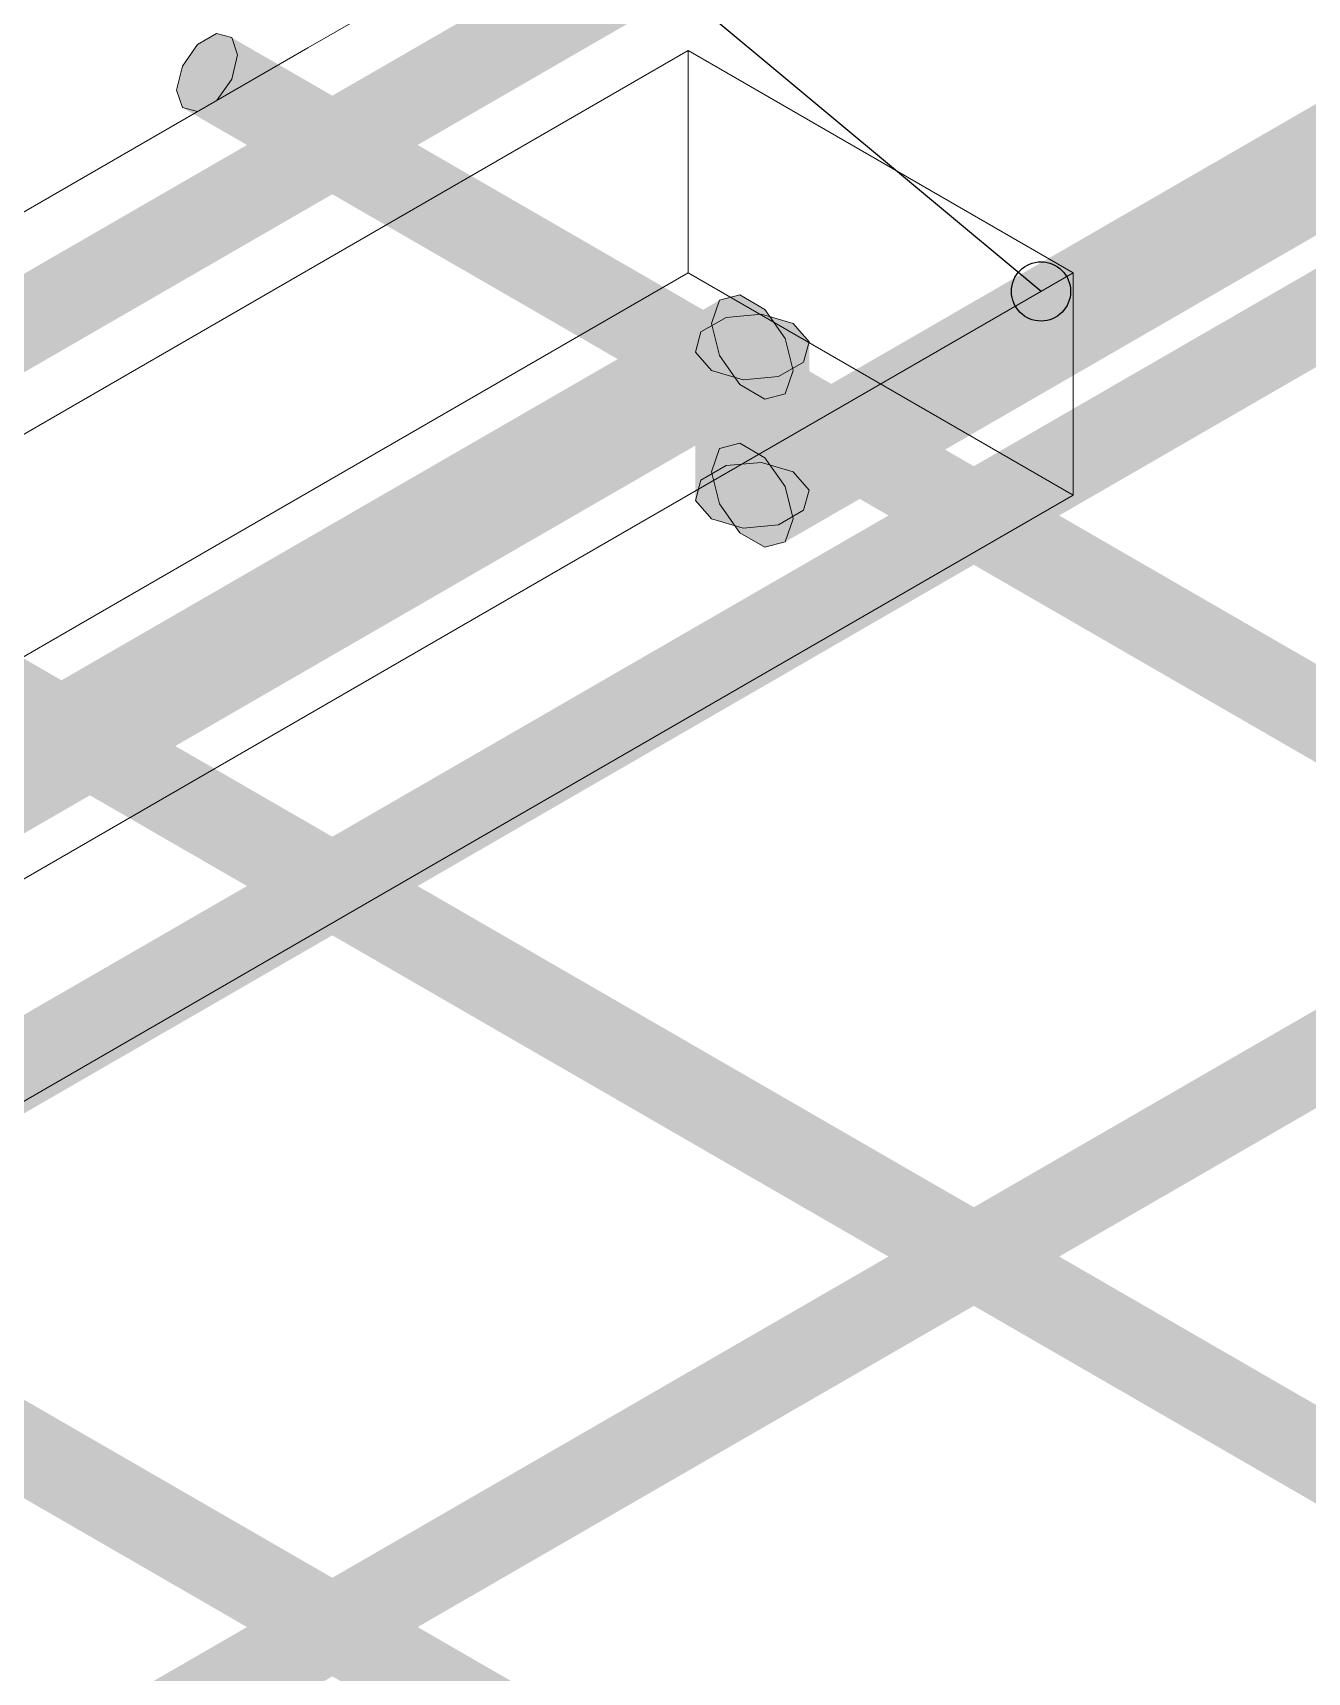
# Model space of a CAD drawing. Header units: metres. Extents: x 349122 to 349453, y 9281252 to 9281971.
# Drawn here: x 349267.8842 to 349268.2283, y 9281653.9773 to 9281654.4198 of the extents above; entities that cross this region are included whole.
import ezdxf

# ---------------------------------------------------------------- set-up
doc = ezdxf.new("R2010")
doc.units = ezdxf.units.M
doc.header["$LTSCALE"] = 0.25
doc.layers.add('ISO-3D', color=7, linetype='CONTINUOUS', lineweight=13)
doc.layers.add('ISO-3D-ARISTAS', color=250, linetype='CONTINUOUS', lineweight=13)
doc.layers.add('LLAMADAS-NUM', color=30, linetype='CONTINUOUS', lineweight=25, true_color=0xc05014)

msp = doc.modelspace()

# ---------------------------------------------------------------- linework, layer by layer
at = {"layer": 'ISO-3D', "true_color": 0x865538}
for points in [[(349268.26714, 9281654.42125), (349268.26301, 9281654.41541), (349268.18453, 9281654.46894), (349268.18041, 9281654.4631)], [(349268.27223, 9281654.40608), (349268.27636, 9281654.41192), (349268.18963, 9281654.45377), (349268.19375, 9281654.45961)], [(349268.01133, 9281654.36894), (349268.0072, 9281654.3631), (349267.92872, 9281654.41664), (349267.9246, 9281654.4108)], [(349268.01642, 9281654.35377), (349268.02055, 9281654.35961), (349267.93382, 9281654.40146), (349267.93794, 9281654.4073)], [(349268.09393, 9281654.32125), (349268.08981, 9281654.31541), (349268.01133, 9281654.36894), (349268.0072, 9281654.3631)], [(349268.09903, 9281654.30608), (349268.10315, 9281654.31192), (349268.01642, 9281654.35377), (349268.02055, 9281654.35961)], [(349268.17654, 9281654.27356), (349268.17241, 9281654.26772), (349268.09393, 9281654.32125), (349268.08981, 9281654.31541)], [(349268.18163, 9281654.25839), (349268.18576, 9281654.26423), (349268.09903, 9281654.30608), (349268.10315, 9281654.31192)], [(349268.25914, 9281654.22587), (349268.25502, 9281654.22003), (349268.17654, 9281654.27356), (349268.17241, 9281654.26772)], [(349267.92073, 9281654.22125), (349267.9166, 9281654.21541), (349267.83812, 9281654.26894), (349267.834, 9281654.2631)], [(349268.26424, 9281654.21069), (349268.26836, 9281654.21654), (349268.18163, 9281654.25839), (349268.18576, 9281654.26423)], [(349267.92582, 9281654.20608), (349267.92995, 9281654.21192), (349267.84322, 9281654.25377), (349267.84734, 9281654.25961)], [(349268.00333, 9281654.17356), (349267.99921, 9281654.16772), (349267.92073, 9281654.22125), (349267.9166, 9281654.21541)], [(349268.00843, 9281654.15839), (349268.01255, 9281654.16423), (349267.92582, 9281654.20608), (349267.92995, 9281654.21192)], [(349268.08594, 9281654.12587), (349268.08181, 9281654.12003), (349268.00333, 9281654.17356), (349267.99921, 9281654.16772)], [(349268.09104, 9281654.11069), (349268.09516, 9281654.11654), (349268.00843, 9281654.15839), (349268.01255, 9281654.16423)], [(349268.16854, 9281654.07818), (349268.16442, 9281654.07233), (349268.08594, 9281654.12587), (349268.08181, 9281654.12003)], [(349268.17364, 9281654.063), (349268.17777, 9281654.06884), (349268.09104, 9281654.11069), (349268.09516, 9281654.11654)], [(349268.25115, 9281654.03048), (349268.24702, 9281654.02464), (349268.16854, 9281654.07818), (349268.16442, 9281654.07233)], [(349267.91273, 9281654.02587), (349267.90861, 9281654.02003), (349267.83013, 9281654.07356), (349267.826, 9281654.06772)], [(349268.25625, 9281654.01531), (349268.26037, 9281654.02115), (349268.17364, 9281654.063), (349268.17777, 9281654.06884)], [(349267.91783, 9281654.01069), (349267.92195, 9281654.01654), (349267.83522, 9281654.05839), (349267.83935, 9281654.06423)], [(349267.99534, 9281653.97818), (349267.99121, 9281653.97233), (349267.91273, 9281654.02587), (349267.90861, 9281654.02003)], [(349268.00044, 9281653.963), (349268.00456, 9281653.96884), (349267.91783, 9281654.01069), (349267.92195, 9281654.01654)], [(349268.07794, 9281653.93048), (349268.07382, 9281653.92464), (349267.99534, 9281653.97818), (349267.99121, 9281653.97233)]]:
    msp.add_solid(points, dxfattribs=at)
at = {"layer": 'ISO-3D', "true_color": 0x603d28}
for points in [[(349268.27793, 9281654.41843), (349268.27636, 9281654.42312), (349268.19533, 9281654.46612), (349268.19375, 9281654.47081)], [(349268.26144, 9281654.4089), (349268.26301, 9281654.40421), (349268.17883, 9281654.4566), (349268.18041, 9281654.45191)], [(349268.26301, 9281654.40421), (349268.26714, 9281654.40313), (349268.18041, 9281654.45191), (349268.18453, 9281654.45083)], [(349268.02055, 9281654.37081), (349268.01642, 9281654.37189), (349267.93794, 9281654.4185), (349267.93382, 9281654.41958)], [(349268.02212, 9281654.36612), (349268.02055, 9281654.37081), (349267.93952, 9281654.41381), (349267.93794, 9281654.4185)], [(349268.00563, 9281654.3566), (349268.0072, 9281654.35191), (349267.92302, 9281654.40429), (349267.9246, 9281654.3996)], [(349268.0072, 9281654.35191), (349268.01133, 9281654.35083), (349267.9246, 9281654.3996), (349267.92872, 9281654.39852)], [(349268.10315, 9281654.32312), (349268.09903, 9281654.3242), (349268.02055, 9281654.37081), (349268.01642, 9281654.37189)], [(349268.10473, 9281654.31843), (349268.10315, 9281654.32312), (349268.02212, 9281654.36612), (349268.02055, 9281654.37081)], [(349268.08823, 9281654.3089), (349268.08981, 9281654.30421), (349268.00563, 9281654.3566), (349268.0072, 9281654.35191)], [(349268.08981, 9281654.30421), (349268.09393, 9281654.30313), (349268.0072, 9281654.35191), (349268.01133, 9281654.35083)], [(349268.18576, 9281654.27542), (349268.18163, 9281654.2765), (349268.10315, 9281654.32312), (349268.09903, 9281654.3242)], [(349268.18733, 9281654.27074), (349268.18576, 9281654.27542), (349268.10473, 9281654.31843), (349268.10315, 9281654.32312)], [(349268.17084, 9281654.26121), (349268.17241, 9281654.25652), (349268.08823, 9281654.3089), (349268.08981, 9281654.30421)], [(349268.17241, 9281654.25652), (349268.17654, 9281654.25544), (349268.08981, 9281654.30421), (349268.09393, 9281654.30313)], [(349268.26836, 9281654.22773), (349268.26424, 9281654.22881), (349268.18576, 9281654.27542), (349268.18163, 9281654.2765)], [(349268.26994, 9281654.22304), (349268.26836, 9281654.22773), (349268.18733, 9281654.27074), (349268.18576, 9281654.27542)], [(349267.92995, 9281654.22312), (349267.92582, 9281654.2242), (349267.84734, 9281654.27081), (349267.84322, 9281654.27189)], [(349267.93152, 9281654.21843), (349267.92995, 9281654.22312), (349267.84892, 9281654.26612), (349267.84734, 9281654.27081)], [(349268.25344, 9281654.21352), (349268.25502, 9281654.20883), (349268.17084, 9281654.26121), (349268.17241, 9281654.25652)], [(349267.91503, 9281654.2089), (349267.9166, 9281654.20421), (349267.83242, 9281654.2566), (349267.834, 9281654.25191)], [(349268.25502, 9281654.20883), (349268.25914, 9281654.20775), (349268.17241, 9281654.25652), (349268.17654, 9281654.25544)], [(349267.9166, 9281654.20421), (349267.92073, 9281654.20313), (349267.834, 9281654.25191), (349267.83812, 9281654.25083)], [(349268.01255, 9281654.17542), (349268.00843, 9281654.1765), (349267.92995, 9281654.22312), (349267.92582, 9281654.2242)], [(349268.01413, 9281654.17074), (349268.01255, 9281654.17542), (349267.93152, 9281654.21843), (349267.92995, 9281654.22312)], [(349267.99763, 9281654.16121), (349267.99921, 9281654.15652), (349267.91503, 9281654.2089), (349267.9166, 9281654.20421)], [(349267.99921, 9281654.15652), (349268.00333, 9281654.15544), (349267.9166, 9281654.20421), (349267.92073, 9281654.20313)], [(349268.09516, 9281654.12773), (349268.09104, 9281654.12881), (349268.01255, 9281654.17542), (349268.00843, 9281654.1765)], [(349268.09674, 9281654.12304), (349268.09516, 9281654.12773), (349268.01413, 9281654.17074), (349268.01255, 9281654.17542)], [(349268.08024, 9281654.11352), (349268.08181, 9281654.10883), (349267.99763, 9281654.16121), (349267.99921, 9281654.15652)], [(349268.08181, 9281654.10883), (349268.08594, 9281654.10775), (349267.99921, 9281654.15652), (349268.00333, 9281654.15544)], [(349268.17777, 9281654.08004), (349268.17364, 9281654.08112), (349268.09516, 9281654.12773), (349268.09104, 9281654.12881)], [(349268.17934, 9281654.07535), (349268.17777, 9281654.08004), (349268.09674, 9281654.12304), (349268.09516, 9281654.12773)], [(349268.16284, 9281654.06583), (349268.16442, 9281654.06114), (349268.08024, 9281654.11352), (349268.08181, 9281654.10883)], [(349268.16442, 9281654.06114), (349268.16854, 9281654.06006), (349268.08181, 9281654.10883), (349268.08594, 9281654.10775)], [(349268.26037, 9281654.03235), (349268.25625, 9281654.03343), (349268.17777, 9281654.08004), (349268.17364, 9281654.08112)], [(349268.26195, 9281654.02766), (349268.26037, 9281654.03235), (349268.17934, 9281654.07535), (349268.17777, 9281654.08004)], [(349267.92195, 9281654.02773), (349267.91783, 9281654.02881), (349267.83935, 9281654.07542), (349267.83522, 9281654.0765)], [(349267.92353, 9281654.02304), (349267.92195, 9281654.02773), (349267.84092, 9281654.07074), (349267.83935, 9281654.07542)], [(349268.24545, 9281654.01813), (349268.24702, 9281654.01344), (349268.16284, 9281654.06583), (349268.16442, 9281654.06114)], [(349267.90703, 9281654.01352), (349267.90861, 9281654.00883), (349267.82443, 9281654.06121), (349267.826, 9281654.05652)], [(349268.24702, 9281654.01344), (349268.25115, 9281654.01237), (349268.16442, 9281654.06114), (349268.16854, 9281654.06006)], [(349267.90861, 9281654.00883), (349267.91273, 9281654.00775), (349267.826, 9281654.05652), (349267.83013, 9281654.05544)], [(349268.00456, 9281653.98004), (349268.00044, 9281653.98112), (349267.92195, 9281654.02773), (349267.91783, 9281654.02881)], [(349268.00614, 9281653.97535), (349268.00456, 9281653.98004), (349267.92353, 9281654.02304), (349267.92195, 9281654.02773)], [(349267.98964, 9281653.96583), (349267.99121, 9281653.96114), (349267.90703, 9281654.01352), (349267.90861, 9281654.00883)], [(349267.99121, 9281653.96114), (349267.99534, 9281653.96006), (349267.90861, 9281654.00883), (349267.91273, 9281654.00775)], [(349268.08717, 9281653.93235), (349268.08304, 9281653.93343), (349268.00456, 9281653.98004), (349268.00044, 9281653.98112)], [(349268.08874, 9281653.92766), (349268.08717, 9281653.93235), (349268.00614, 9281653.97535), (349268.00456, 9281653.98004)]]:
    msp.add_solid(points, dxfattribs=at)
at = {"layer": 'ISO-3D', "true_color": 0x7b4f34}
for points in [[(349268.26301, 9281654.41541), (349268.26144, 9281654.4089), (349268.18041, 9281654.4631), (349268.17883, 9281654.4566)], [(349268.27636, 9281654.41192), (349268.27793, 9281654.41843), (349268.19375, 9281654.45961), (349268.19533, 9281654.46612)], [(349268.0072, 9281654.3631), (349268.00563, 9281654.3566), (349267.9246, 9281654.4108), (349267.92302, 9281654.40429)], [(349268.02055, 9281654.35961), (349268.02212, 9281654.36612), (349267.93794, 9281654.4073), (349267.93952, 9281654.41381)], [(349268.10315, 9281654.31192), (349268.10473, 9281654.31843), (349268.02055, 9281654.35961), (349268.02212, 9281654.36612)], [(349268.08981, 9281654.31541), (349268.08823, 9281654.3089), (349268.0072, 9281654.3631), (349268.00563, 9281654.3566)], [(349268.18576, 9281654.26423), (349268.18733, 9281654.27074), (349268.10315, 9281654.31192), (349268.10473, 9281654.31843)], [(349268.17241, 9281654.26772), (349268.17084, 9281654.26121), (349268.08981, 9281654.31541), (349268.08823, 9281654.3089)], [(349268.26836, 9281654.21654), (349268.26994, 9281654.22304), (349268.18576, 9281654.26423), (349268.18733, 9281654.27074)], [(349267.92995, 9281654.21192), (349267.93152, 9281654.21843), (349267.84734, 9281654.25961), (349267.84892, 9281654.26612)], [(349268.25502, 9281654.22003), (349268.25344, 9281654.21352), (349268.17241, 9281654.26772), (349268.17084, 9281654.26121)], [(349267.9166, 9281654.21541), (349267.91503, 9281654.2089), (349267.834, 9281654.2631), (349267.83242, 9281654.2566)], [(349267.99921, 9281654.16772), (349267.99763, 9281654.16121), (349267.9166, 9281654.21541), (349267.91503, 9281654.2089)], [(349268.01255, 9281654.16423), (349268.01413, 9281654.17074), (349267.92995, 9281654.21192), (349267.93152, 9281654.21843)], [(349268.08181, 9281654.12003), (349268.08024, 9281654.11352), (349267.99921, 9281654.16772), (349267.99763, 9281654.16121)], [(349268.09516, 9281654.11654), (349268.09674, 9281654.12304), (349268.01255, 9281654.16423), (349268.01413, 9281654.17074)], [(349268.17777, 9281654.06884), (349268.17934, 9281654.07535), (349268.09516, 9281654.11654), (349268.09674, 9281654.12304)], [(349268.16442, 9281654.07233), (349268.16284, 9281654.06583), (349268.08181, 9281654.12003), (349268.08024, 9281654.11352)], [(349268.26037, 9281654.02115), (349268.26195, 9281654.02766), (349268.17777, 9281654.06884), (349268.17934, 9281654.07535)], [(349267.92195, 9281654.01654), (349267.92353, 9281654.02304), (349267.83935, 9281654.06423), (349267.84092, 9281654.07074)], [(349268.24702, 9281654.02464), (349268.24545, 9281654.01813), (349268.16442, 9281654.07233), (349268.16284, 9281654.06583)], [(349267.90861, 9281654.02003), (349267.90703, 9281654.01352), (349267.826, 9281654.06772), (349267.82443, 9281654.06121)], [(349268.00456, 9281653.96884), (349268.00614, 9281653.97535), (349267.92195, 9281654.01654), (349267.92353, 9281654.02304)], [(349267.99121, 9281653.97233), (349267.98964, 9281653.96583), (349267.90861, 9281654.02003), (349267.90703, 9281654.01352)]]:
    msp.add_solid(points, dxfattribs=at)
at = {"layer": 'ISO-3D', "true_color": 0x553624}
for points in [[(349268.05626, 9281654.45169), (349268.05783, 9281654.45637), (349267.97365, 9281654.40399), (349267.97523, 9281654.40868)], [(349268.07275, 9281654.44216), (349268.07118, 9281654.43747), (349267.99015, 9281654.39447), (349267.98857, 9281654.38978)], [(349267.97365, 9281654.40399), (349267.97523, 9281654.40868), (349267.89104, 9281654.3563), (349267.89262, 9281654.36099)], [(349267.99015, 9281654.39447), (349267.98857, 9281654.38978), (349267.90754, 9281654.34678), (349267.90597, 9281654.34209)], [(349267.89104, 9281654.3563), (349267.89262, 9281654.36099), (349267.80844, 9281654.30861), (349267.81001, 9281654.3133)], [(349268.22946, 9281654.35169), (349268.23104, 9281654.35637), (349268.14685, 9281654.30399), (349268.14843, 9281654.30868)], [(349267.90754, 9281654.34678), (349267.90597, 9281654.34209), (349267.82494, 9281654.29908), (349267.82336, 9281654.29439)], [(349268.24596, 9281654.34216), (349268.24438, 9281654.33747), (349268.16335, 9281654.29447), (349268.16178, 9281654.28978)], [(349268.14685, 9281654.30399), (349268.14843, 9281654.30868), (349268.06425, 9281654.2563), (349268.06582, 9281654.26099)], [(349268.16335, 9281654.29447), (349268.16178, 9281654.28978), (349268.08075, 9281654.24678), (349268.07917, 9281654.24209)], [(349268.06425, 9281654.2563), (349268.06582, 9281654.26099), (349267.98164, 9281654.20861), (349267.98322, 9281654.2133)], [(349268.08075, 9281654.24678), (349268.07917, 9281654.24209), (349267.99814, 9281654.19908), (349267.99657, 9281654.19439)], [(349267.98164, 9281654.20861), (349267.98322, 9281654.2133), (349267.89904, 9281654.16092), (349267.90061, 9281654.16561)], [(349267.99814, 9281654.19908), (349267.99657, 9281654.19439), (349267.91554, 9281654.15139), (349267.91396, 9281654.1467)], [(349267.89904, 9281654.16092), (349267.90061, 9281654.16561), (349267.81643, 9281654.11322), (349267.81801, 9281654.11791)], [(349268.23745, 9281654.1563), (349268.23903, 9281654.16099), (349268.15485, 9281654.10861), (349268.15642, 9281654.1133)], [(349267.91554, 9281654.15139), (349267.91396, 9281654.1467), (349267.83293, 9281654.1037), (349267.83136, 9281654.09901)], [(349268.25395, 9281654.14678), (349268.25238, 9281654.14209), (349268.17135, 9281654.09908), (349268.16977, 9281654.09439)], [(349268.15485, 9281654.10861), (349268.15642, 9281654.1133), (349268.07224, 9281654.06092), (349268.07382, 9281654.06561)], [(349268.17135, 9281654.09908), (349268.16977, 9281654.09439), (349268.08874, 9281654.05139), (349268.08717, 9281654.0467)], [(349268.07224, 9281654.06092), (349268.07382, 9281654.06561), (349267.98964, 9281654.01322), (349267.99121, 9281654.01791)], [(349268.08874, 9281654.05139), (349268.08717, 9281654.0467), (349268.00614, 9281654.0037), (349268.00456, 9281653.99901)], [(349267.98964, 9281654.01322), (349267.99121, 9281654.01791), (349267.90703, 9281653.96553), (349267.90861, 9281653.97022)], [(349268.00614, 9281654.0037), (349268.00456, 9281653.99901), (349267.92353, 9281653.95601), (349267.92195, 9281653.95132)]]:
    msp.add_solid(points, dxfattribs=at)
at = {"layer": 'ISO-3D', "true_color": 0x67422b}
for points in [[(349268.05783, 9281654.45637), (349268.06195, 9281654.45745), (349267.97523, 9281654.40868), (349267.97935, 9281654.40976)], [(349268.07118, 9281654.43747), (349268.06705, 9281654.43639), (349267.98857, 9281654.38978), (349267.98445, 9281654.3887)], [(349267.97523, 9281654.40868), (349267.97935, 9281654.40976), (349267.89262, 9281654.36099), (349267.89674, 9281654.36207)], [(349267.98857, 9281654.38978), (349267.98445, 9281654.3887), (349267.90597, 9281654.34209), (349267.90184, 9281654.34101)], [(349267.89262, 9281654.36099), (349267.89674, 9281654.36207), (349267.81001, 9281654.3133), (349267.81414, 9281654.31438)], [(349268.23104, 9281654.35637), (349268.23516, 9281654.35745), (349268.14843, 9281654.30868), (349268.15255, 9281654.30976)], [(349267.90597, 9281654.34209), (349267.90184, 9281654.34101), (349267.82336, 9281654.29439), (349267.81924, 9281654.29332)], [(349268.24438, 9281654.33747), (349268.24026, 9281654.33639), (349268.16178, 9281654.28978), (349268.15765, 9281654.2887)], [(349268.14843, 9281654.30868), (349268.15255, 9281654.30976), (349268.06582, 9281654.26099), (349268.06995, 9281654.26207)], [(349268.16178, 9281654.28978), (349268.15765, 9281654.2887), (349268.07917, 9281654.24209), (349268.07505, 9281654.24101)], [(349268.06582, 9281654.26099), (349268.06995, 9281654.26207), (349267.98322, 9281654.2133), (349267.98734, 9281654.21438)], [(349268.07917, 9281654.24209), (349268.07505, 9281654.24101), (349267.99657, 9281654.19439), (349267.99244, 9281654.19332)], [(349267.98322, 9281654.2133), (349267.98734, 9281654.21438), (349267.90061, 9281654.16561), (349267.90474, 9281654.16668)], [(349267.99657, 9281654.19439), (349267.99244, 9281654.19332), (349267.91396, 9281654.1467), (349267.90984, 9281654.14562)], [(349267.90061, 9281654.16561), (349267.90474, 9281654.16668), (349267.81801, 9281654.11791), (349267.82213, 9281654.11899)], [(349268.23903, 9281654.16099), (349268.24315, 9281654.16207), (349268.15642, 9281654.1133), (349268.16055, 9281654.11438)], [(349267.91396, 9281654.1467), (349267.90984, 9281654.14562), (349267.83136, 9281654.09901), (349267.82723, 9281654.09793)], [(349268.25238, 9281654.14209), (349268.24825, 9281654.14101), (349268.16977, 9281654.09439), (349268.16565, 9281654.09332)], [(349268.15642, 9281654.1133), (349268.16055, 9281654.11438), (349268.07382, 9281654.06561), (349268.07794, 9281654.06668)], [(349268.16977, 9281654.09439), (349268.16565, 9281654.09332), (349268.08717, 9281654.0467), (349268.08304, 9281654.04562)], [(349268.07382, 9281654.06561), (349268.07794, 9281654.06668), (349267.99121, 9281654.01791), (349267.99534, 9281654.01899)], [(349268.08717, 9281654.0467), (349268.08304, 9281654.04562), (349268.00456, 9281653.99901), (349268.00044, 9281653.99793)], [(349267.99121, 9281654.01791), (349267.99534, 9281654.01899), (349267.90861, 9281653.97022), (349267.91273, 9281653.9713)], [(349268.00456, 9281653.99901), (349268.00044, 9281653.99793), (349267.92195, 9281653.95132), (349267.91783, 9281653.95024)]]:
    msp.add_solid(points, dxfattribs=at)
at = {"layer": 'ISO-3D', "true_color": 0x7c4f34}
for points in [[(349268.06195, 9281654.45745), (349268.06705, 9281654.45451), (349267.97935, 9281654.40976), (349267.98445, 9281654.40682)], [(349268.26714, 9281654.40313), (349268.27223, 9281654.40608), (349268.18453, 9281654.45083), (349268.18963, 9281654.45377)], [(349268.06705, 9281654.43639), (349268.06195, 9281654.43934), (349267.98445, 9281654.3887), (349267.97935, 9281654.39164)], [(349268.01642, 9281654.37189), (349268.01133, 9281654.36894), (349267.93382, 9281654.41958), (349267.92872, 9281654.41664)], [(349267.97935, 9281654.40976), (349267.98445, 9281654.40682), (349267.89674, 9281654.36207), (349267.90184, 9281654.35913)], [(349268.01133, 9281654.35083), (349268.01642, 9281654.35377), (349267.92872, 9281654.39852), (349267.93382, 9281654.40146)], [(349267.98445, 9281654.3887), (349267.97935, 9281654.39164), (349267.90184, 9281654.34101), (349267.89674, 9281654.34395)], [(349268.09903, 9281654.3242), (349268.09393, 9281654.32125), (349268.01642, 9281654.37189), (349268.01133, 9281654.36894)], [(349267.89674, 9281654.36207), (349267.90184, 9281654.35913), (349267.81414, 9281654.31438), (349267.81924, 9281654.31143)], [(349268.23516, 9281654.35745), (349268.24026, 9281654.35451), (349268.15255, 9281654.30976), (349268.15765, 9281654.30682)], [(349268.09393, 9281654.30313), (349268.09903, 9281654.30608), (349268.01133, 9281654.35083), (349268.01642, 9281654.35377)], [(349267.90184, 9281654.34101), (349267.89674, 9281654.34395), (349267.81924, 9281654.29332), (349267.81414, 9281654.29626)], [(349268.24026, 9281654.33639), (349268.23516, 9281654.33934), (349268.15765, 9281654.2887), (349268.15255, 9281654.29164)], [(349268.18163, 9281654.2765), (349268.17654, 9281654.27356), (349268.09903, 9281654.3242), (349268.09393, 9281654.32125)], [(349268.15255, 9281654.30976), (349268.15765, 9281654.30682), (349268.06995, 9281654.26207), (349268.07505, 9281654.25913)], [(349268.17654, 9281654.25544), (349268.18163, 9281654.25839), (349268.09393, 9281654.30313), (349268.09903, 9281654.30608)], [(349268.15765, 9281654.2887), (349268.15255, 9281654.29164), (349268.07505, 9281654.24101), (349268.06995, 9281654.24395)], [(349268.26424, 9281654.22881), (349268.25914, 9281654.22587), (349268.18163, 9281654.2765), (349268.17654, 9281654.27356)], [(349267.92582, 9281654.2242), (349267.92073, 9281654.22125), (349267.84322, 9281654.27189), (349267.83812, 9281654.26894)], [(349268.06995, 9281654.26207), (349268.07505, 9281654.25913), (349267.98734, 9281654.21438), (349267.99244, 9281654.21143)], [(349268.25914, 9281654.20775), (349268.26424, 9281654.21069), (349268.17654, 9281654.25544), (349268.18163, 9281654.25839)], [(349267.92073, 9281654.20313), (349267.92582, 9281654.20608), (349267.83812, 9281654.25083), (349267.84322, 9281654.25377)], [(349268.07505, 9281654.24101), (349268.06995, 9281654.24395), (349267.99244, 9281654.19332), (349267.98734, 9281654.19626)], [(349268.00843, 9281654.1765), (349268.00333, 9281654.17356), (349267.92582, 9281654.2242), (349267.92073, 9281654.22125)], [(349267.98734, 9281654.21438), (349267.99244, 9281654.21143), (349267.90474, 9281654.16668), (349267.90984, 9281654.16374)], [(349268.00333, 9281654.15544), (349268.00843, 9281654.15839), (349267.92073, 9281654.20313), (349267.92582, 9281654.20608)], [(349267.99244, 9281654.19332), (349267.98734, 9281654.19626), (349267.90984, 9281654.14562), (349267.90474, 9281654.14857)], [(349268.09104, 9281654.12881), (349268.08594, 9281654.12587), (349268.00843, 9281654.1765), (349268.00333, 9281654.17356)], [(349267.90474, 9281654.16668), (349267.90984, 9281654.16374), (349267.82213, 9281654.11899), (349267.82723, 9281654.11605)], [(349268.08594, 9281654.10775), (349268.09104, 9281654.11069), (349268.00333, 9281654.15544), (349268.00843, 9281654.15839)], [(349268.24315, 9281654.16207), (349268.24825, 9281654.15913), (349268.16055, 9281654.11438), (349268.16565, 9281654.11143)], [(349267.90984, 9281654.14562), (349267.90474, 9281654.14857), (349267.82723, 9281654.09793), (349267.82213, 9281654.10087)], [(349268.24825, 9281654.14101), (349268.24315, 9281654.14395), (349268.16565, 9281654.09332), (349268.16055, 9281654.09626)], [(349268.17364, 9281654.08112), (349268.16854, 9281654.07818), (349268.09104, 9281654.12881), (349268.08594, 9281654.12587)], [(349268.16055, 9281654.11438), (349268.16565, 9281654.11143), (349268.07794, 9281654.06668), (349268.08304, 9281654.06374)], [(349268.16854, 9281654.06006), (349268.17364, 9281654.063), (349268.08594, 9281654.10775), (349268.09104, 9281654.11069)], [(349268.16565, 9281654.09332), (349268.16055, 9281654.09626), (349268.08304, 9281654.04562), (349268.07794, 9281654.04857)], [(349268.25625, 9281654.03343), (349268.25115, 9281654.03048), (349268.17364, 9281654.08112), (349268.16854, 9281654.07818)], [(349267.91783, 9281654.02881), (349267.91273, 9281654.02587), (349267.83522, 9281654.0765), (349267.83013, 9281654.07356)], [(349268.07794, 9281654.06668), (349268.08304, 9281654.06374), (349267.99534, 9281654.01899), (349268.00044, 9281654.01605)], [(349268.25115, 9281654.01237), (349268.25625, 9281654.01531), (349268.16854, 9281654.06006), (349268.17364, 9281654.063)], [(349267.91273, 9281654.00775), (349267.91783, 9281654.01069), (349267.83013, 9281654.05544), (349267.83522, 9281654.05839)], [(349268.08304, 9281654.04562), (349268.07794, 9281654.04857), (349268.00044, 9281653.99793), (349267.99534, 9281654.00087)], [(349268.00044, 9281653.98112), (349267.99534, 9281653.97818), (349267.91783, 9281654.02881), (349267.91273, 9281654.02587)], [(349267.99534, 9281654.01899), (349268.00044, 9281654.01605), (349267.91273, 9281653.9713), (349267.91783, 9281653.96836)], [(349267.99534, 9281653.96006), (349268.00044, 9281653.963), (349267.91273, 9281654.00775), (349267.91783, 9281654.01069)], [(349268.00044, 9281653.99793), (349267.99534, 9281654.00087), (349267.91783, 9281653.95024), (349267.91273, 9281653.95318)], [(349268.08304, 9281653.93343), (349268.07794, 9281653.93048), (349268.00044, 9281653.98112), (349267.99534, 9281653.97818)]]:
    msp.add_solid(points, dxfattribs=at)
at = {"layer": 'ISO-3D', "true_color": 0x7f5135}
for points in [[(349268.06705, 9281654.45451), (349268.07118, 9281654.44867), (349267.98445, 9281654.40682), (349267.98857, 9281654.40098)], [(349268.06195, 9281654.43934), (349268.05783, 9281654.44518), (349267.97935, 9281654.39164), (349267.97523, 9281654.39749)], [(349267.98445, 9281654.40682), (349267.98857, 9281654.40098), (349267.90184, 9281654.35913), (349267.90597, 9281654.35328)], [(349267.97935, 9281654.39164), (349267.97523, 9281654.39749), (349267.89674, 9281654.34395), (349267.89262, 9281654.34979)], [(349267.90184, 9281654.35913), (349267.90597, 9281654.35328), (349267.81924, 9281654.31143), (349267.82336, 9281654.30559)], [(349268.24026, 9281654.35451), (349268.24438, 9281654.34867), (349268.15765, 9281654.30682), (349268.16178, 9281654.30098)], [(349267.89674, 9281654.34395), (349267.89262, 9281654.34979), (349267.81414, 9281654.29626), (349267.81001, 9281654.3021)], [(349268.23516, 9281654.33934), (349268.23104, 9281654.34518), (349268.15255, 9281654.29164), (349268.14843, 9281654.29749)], [(349268.15765, 9281654.30682), (349268.16178, 9281654.30098), (349268.07505, 9281654.25913), (349268.07917, 9281654.25328)], [(349268.15255, 9281654.29164), (349268.14843, 9281654.29749), (349268.06995, 9281654.24395), (349268.06582, 9281654.24979)], [(349268.07505, 9281654.25913), (349268.07917, 9281654.25328), (349267.99244, 9281654.21143), (349267.99657, 9281654.20559)], [(349268.06995, 9281654.24395), (349268.06582, 9281654.24979), (349267.98734, 9281654.19626), (349267.98322, 9281654.2021)], [(349267.99244, 9281654.21143), (349267.99657, 9281654.20559), (349267.90984, 9281654.16374), (349267.91396, 9281654.1579)], [(349267.98734, 9281654.19626), (349267.98322, 9281654.2021), (349267.90474, 9281654.14857), (349267.90061, 9281654.15441)], [(349267.90984, 9281654.16374), (349267.91396, 9281654.1579), (349267.82723, 9281654.11605), (349267.83136, 9281654.11021)], [(349268.24825, 9281654.15913), (349268.25238, 9281654.15328), (349268.16565, 9281654.11143), (349268.16977, 9281654.10559)], [(349267.90474, 9281654.14857), (349267.90061, 9281654.15441), (349267.82213, 9281654.10087), (349267.81801, 9281654.10672)], [(349268.24315, 9281654.14395), (349268.23903, 9281654.14979), (349268.16055, 9281654.09626), (349268.15642, 9281654.1021)], [(349268.16565, 9281654.11143), (349268.16977, 9281654.10559), (349268.08304, 9281654.06374), (349268.08717, 9281654.0579)], [(349268.16055, 9281654.09626), (349268.15642, 9281654.1021), (349268.07794, 9281654.04857), (349268.07382, 9281654.05441)], [(349268.08304, 9281654.06374), (349268.08717, 9281654.0579), (349268.00044, 9281654.01605), (349268.00456, 9281654.01021)], [(349268.07794, 9281654.04857), (349268.07382, 9281654.05441), (349267.99534, 9281654.00087), (349267.99121, 9281654.00672)], [(349268.00044, 9281654.01605), (349268.00456, 9281654.01021), (349267.91783, 9281653.96836), (349267.92195, 9281653.96251)], [(349267.99534, 9281654.00087), (349267.99121, 9281654.00672), (349267.91273, 9281653.95318), (349267.90861, 9281653.95902)]]:
    msp.add_solid(points, dxfattribs=at)
at = {"layer": 'ISO-3D', "true_color": 0x70472f}
for points in [[(349268.05783, 9281654.44518), (349268.05626, 9281654.45169), (349267.97523, 9281654.39749), (349267.97365, 9281654.40399)], [(349268.07118, 9281654.44867), (349268.07275, 9281654.44216), (349267.98857, 9281654.40098), (349267.99015, 9281654.39447)], [(349267.97523, 9281654.39749), (349267.97365, 9281654.40399), (349267.89262, 9281654.34979), (349267.89104, 9281654.3563)], [(349267.98857, 9281654.40098), (349267.99015, 9281654.39447), (349267.90597, 9281654.35328), (349267.90754, 9281654.34678)], [(349267.89262, 9281654.34979), (349267.89104, 9281654.3563), (349267.81001, 9281654.3021), (349267.80844, 9281654.30861)], [(349267.90597, 9281654.35328), (349267.90754, 9281654.34678), (349267.82336, 9281654.30559), (349267.82494, 9281654.29908)], [(349268.23104, 9281654.34518), (349268.22946, 9281654.35169), (349268.14843, 9281654.29749), (349268.14685, 9281654.30399)], [(349268.24438, 9281654.34867), (349268.24596, 9281654.34216), (349268.16178, 9281654.30098), (349268.16335, 9281654.29447)], [(349268.14843, 9281654.29749), (349268.14685, 9281654.30399), (349268.06582, 9281654.24979), (349268.06425, 9281654.2563)], [(349268.16178, 9281654.30098), (349268.16335, 9281654.29447), (349268.07917, 9281654.25328), (349268.08075, 9281654.24678)], [(349268.06582, 9281654.24979), (349268.06425, 9281654.2563), (349267.98322, 9281654.2021), (349267.98164, 9281654.20861)], [(349268.07917, 9281654.25328), (349268.08075, 9281654.24678), (349267.99657, 9281654.20559), (349267.99814, 9281654.19908)], [(349267.98322, 9281654.2021), (349267.98164, 9281654.20861), (349267.90061, 9281654.15441), (349267.89904, 9281654.16092)], [(349267.99657, 9281654.20559), (349267.99814, 9281654.19908), (349267.91396, 9281654.1579), (349267.91554, 9281654.15139)], [(349267.90061, 9281654.15441), (349267.89904, 9281654.16092), (349267.81801, 9281654.10672), (349267.81643, 9281654.11322)], [(349267.91396, 9281654.1579), (349267.91554, 9281654.15139), (349267.83136, 9281654.11021), (349267.83293, 9281654.1037)], [(349268.23903, 9281654.14979), (349268.23745, 9281654.1563), (349268.15642, 9281654.1021), (349268.15485, 9281654.10861)], [(349268.25238, 9281654.15328), (349268.25395, 9281654.14678), (349268.16977, 9281654.10559), (349268.17135, 9281654.09908)], [(349268.15642, 9281654.1021), (349268.15485, 9281654.10861), (349268.07382, 9281654.05441), (349268.07224, 9281654.06092)], [(349268.16977, 9281654.10559), (349268.17135, 9281654.09908), (349268.08717, 9281654.0579), (349268.08874, 9281654.05139)], [(349268.07382, 9281654.05441), (349268.07224, 9281654.06092), (349267.99121, 9281654.00672), (349267.98964, 9281654.01322)], [(349268.08717, 9281654.0579), (349268.08874, 9281654.05139), (349268.00456, 9281654.01021), (349268.00614, 9281654.0037)], [(349267.99121, 9281654.00672), (349267.98964, 9281654.01322), (349267.90861, 9281653.95902), (349267.90703, 9281653.96553)], [(349268.00456, 9281654.01021), (349268.00614, 9281654.0037), (349267.92195, 9281653.96251), (349267.92353, 9281653.95601)]]:
    msp.add_solid(points, dxfattribs=at)
at = {"layer": 'ISO-3D', "true_color": 0x643f2a}
for points in [[(349267.93127, 9281654.40905), (349267.93382, 9281654.41958), (349267.92872, 9281654.41664)], [(349267.93127, 9281654.40905), (349267.93794, 9281654.4185), (349267.93382, 9281654.41958)], [(349267.93127, 9281654.40905), (349267.92872, 9281654.41664), (349267.9246, 9281654.4108)], [(349267.93127, 9281654.40905), (349267.93952, 9281654.41381), (349267.93794, 9281654.4185)], [(349267.93127, 9281654.40905), (349267.9246, 9281654.4108), (349267.92302, 9281654.40429)], [(349267.93127, 9281654.40905), (349267.93794, 9281654.4073), (349267.93952, 9281654.41381)], [(349267.93127, 9281654.40905), (349267.92302, 9281654.40429), (349267.9246, 9281654.3996)], [(349267.93127, 9281654.40905), (349267.9246, 9281654.3996), (349267.92872, 9281654.39852)], [(349267.93127, 9281654.40905), (349267.92872, 9281654.39852), (349267.93382, 9281654.40146)], [(349267.93127, 9281654.40905), (349267.93382, 9281654.40146), (349267.93794, 9281654.4073)]]:
    msp.add_solid(points, dxfattribs=at)
at = {"layer": 'ISO-3D', "true_color": 0x4f4d49}
for points in [[(349268.2407, 9281654.40135), (349268.2428, 9281654.4076), (349268.1541, 9281654.35135), (349268.1562, 9281654.3576)], [(349268.2627, 9281654.38865), (349268.2606, 9281654.3824), (349268.17609, 9281654.33865), (349268.17399, 9281654.3324)], [(349268.1541, 9281654.35135), (349268.1562, 9281654.3576), (349268.0675, 9281654.30135), (349268.0696, 9281654.3076)], [(349268.0675, 9281654.34135), (349268.0696, 9281654.3476), (349267.98089, 9281654.29135), (349267.98299, 9281654.2976)], [(349268.17609, 9281654.33865), (349268.17399, 9281654.3324), (349268.08949, 9281654.28865), (349268.08739, 9281654.2824)], [(349268.08949, 9281654.32865), (349268.08739, 9281654.3224), (349268.00289, 9281654.27865), (349268.00079, 9281654.2724)], [(349267.98089, 9281654.29135), (349267.98299, 9281654.2976), (349267.89429, 9281654.24135), (349267.89639, 9281654.2476)], [(349268.00289, 9281654.27865), (349268.00079, 9281654.2724), (349267.91629, 9281654.22865), (349267.91419, 9281654.2224)], [(349267.89429, 9281654.24135), (349267.89639, 9281654.2476), (349267.80769, 9281654.19135), (349267.80979, 9281654.1976)], [(349267.91629, 9281654.22865), (349267.91419, 9281654.2224), (349267.82968, 9281654.17865), (349267.82758, 9281654.1724)]]:
    msp.add_solid(points, dxfattribs=at)
at = {"layer": 'ISO-3D', "true_color": 0x605d58}
for points in [[(349268.2428, 9281654.4076), (349268.2483, 9281654.40904), (349268.1562, 9281654.3576), (349268.1617, 9281654.35904)], [(349268.2606, 9281654.3824), (349268.2551, 9281654.38096), (349268.17399, 9281654.3324), (349268.16849, 9281654.33096)], [(349268.1562, 9281654.3576), (349268.1617, 9281654.35904), (349268.0696, 9281654.3076), (349268.07509, 9281654.30904)], [(349268.0696, 9281654.3476), (349268.07509, 9281654.34904), (349267.98299, 9281654.2976), (349267.98849, 9281654.29904)], [(349268.08949, 9281654.30135), (349268.09386, 9281654.2964), (349268.08949, 9281654.34135), (349268.09386, 9281654.3364)], [(349268.0675, 9281654.28865), (349268.06313, 9281654.2936), (349268.0675, 9281654.32865), (349268.06313, 9281654.3336)], [(349268.17399, 9281654.3324), (349268.16849, 9281654.33096), (349268.08739, 9281654.2824), (349268.08189, 9281654.28096)], [(349268.08739, 9281654.3224), (349268.08189, 9281654.32096), (349268.00079, 9281654.2724), (349267.99529, 9281654.27096)], [(349267.98299, 9281654.2976), (349267.98849, 9281654.29904), (349267.89639, 9281654.2476), (349267.90189, 9281654.24904)], [(349268.00079, 9281654.2724), (349267.99529, 9281654.27096), (349267.91419, 9281654.2224), (349267.90869, 9281654.22096)], [(349267.89639, 9281654.2476), (349267.90189, 9281654.24904), (349267.80979, 9281654.1976), (349267.81529, 9281654.19904)], [(349267.91419, 9281654.2224), (349267.90869, 9281654.22096), (349267.82758, 9281654.1724), (349267.82208, 9281654.17096)]]:
    msp.add_solid(points, dxfattribs=at)
at = {"layer": 'ISO-3D', "true_color": 0x736f6a}
for points in [[(349268.2483, 9281654.40904), (349268.2551, 9281654.40512), (349268.1617, 9281654.35904), (349268.16849, 9281654.35512)], [(349268.2551, 9281654.38096), (349268.2483, 9281654.38488), (349268.16849, 9281654.33096), (349268.1617, 9281654.33488)], [(349268.1617, 9281654.35904), (349268.16849, 9281654.35512), (349268.07509, 9281654.30904), (349268.08189, 9281654.30512)], [(349268.07509, 9281654.34904), (349268.08189, 9281654.34512), (349267.98849, 9281654.29904), (349267.99529, 9281654.29512)], [(349268.07849, 9281654.335), (349268.07143, 9281654.343), (349268.08093, 9281654.34387)], [(349268.07849, 9281654.335), (349268.08093, 9281654.34387), (349268.08949, 9281654.34135)], [(349268.07849, 9281654.335), (349268.06463, 9281654.33908), (349268.07143, 9281654.343)], [(349268.07849, 9281654.335), (349268.08949, 9281654.34135), (349268.09386, 9281654.3364)], [(349268.07849, 9281654.335), (349268.06313, 9281654.3336), (349268.06463, 9281654.33908)], [(349268.07849, 9281654.335), (349268.0675, 9281654.32865), (349268.06313, 9281654.3336)], [(349268.07849, 9281654.335), (349268.07606, 9281654.32613), (349268.0675, 9281654.32865)], [(349268.16849, 9281654.33096), (349268.1617, 9281654.33488), (349268.08189, 9281654.28096), (349268.07509, 9281654.28488)], [(349268.07849, 9281654.335), (349268.08556, 9281654.327), (349268.07606, 9281654.32613)], [(349268.07849, 9281654.335), (349268.09386, 9281654.3364), (349268.09235, 9281654.33092)], [(349268.07849, 9281654.335), (349268.09235, 9281654.33092), (349268.08556, 9281654.327)], [(349268.08189, 9281654.32096), (349268.07509, 9281654.32488), (349267.99529, 9281654.27096), (349267.98849, 9281654.27488)], [(349268.07849, 9281654.295), (349268.07143, 9281654.303), (349268.08093, 9281654.30387)], [(349268.07849, 9281654.295), (349268.08093, 9281654.30387), (349268.08949, 9281654.30135)], [(349268.07849, 9281654.295), (349268.06463, 9281654.29908), (349268.07143, 9281654.303)], [(349268.07849, 9281654.295), (349268.08949, 9281654.30135), (349268.09386, 9281654.2964)], [(349267.98849, 9281654.29904), (349267.99529, 9281654.29512), (349267.90189, 9281654.24904), (349267.90869, 9281654.24512)], [(349268.07849, 9281654.295), (349268.06313, 9281654.2936), (349268.06463, 9281654.29908)], [(349268.07849, 9281654.295), (349268.0675, 9281654.28865), (349268.06313, 9281654.2936)], [(349268.07849, 9281654.295), (349268.07606, 9281654.28613), (349268.0675, 9281654.28865)], [(349268.07849, 9281654.295), (349268.08556, 9281654.287), (349268.07606, 9281654.28613)], [(349268.07849, 9281654.295), (349268.09386, 9281654.2964), (349268.09235, 9281654.29092)], [(349268.07849, 9281654.295), (349268.09235, 9281654.29092), (349268.08556, 9281654.287)], [(349267.99529, 9281654.27096), (349267.98849, 9281654.27488), (349267.90869, 9281654.22096), (349267.90189, 9281654.22488)], [(349267.90189, 9281654.24904), (349267.90869, 9281654.24512), (349267.81529, 9281654.19904), (349267.82208, 9281654.19512)], [(349267.90869, 9281654.22096), (349267.90189, 9281654.22488), (349267.82208, 9281654.17096), (349267.81529, 9281654.17488)]]:
    msp.add_solid(points, dxfattribs=at)
at = {"layer": 'ISO-3D', "true_color": 0x686560}
for points in [[(349268.2428, 9281654.39267), (349268.2407, 9281654.40135), (349268.1562, 9281654.34267), (349268.1541, 9281654.35135)], [(349268.2606, 9281654.39733), (349268.2627, 9281654.38865), (349268.17399, 9281654.34733), (349268.17609, 9281654.33865)], [(349268.1562, 9281654.34267), (349268.1541, 9281654.35135), (349268.0696, 9281654.29267), (349268.0675, 9281654.30135)], [(349268.17399, 9281654.34733), (349268.17609, 9281654.33865), (349268.08739, 9281654.29733), (349268.08949, 9281654.28865)], [(349268.0696, 9281654.33267), (349268.0675, 9281654.34135), (349267.98299, 9281654.28267), (349267.98089, 9281654.29135)], [(349268.08739, 9281654.33733), (349268.08949, 9281654.32865), (349268.00079, 9281654.28733), (349268.00289, 9281654.27865)], [(349267.98299, 9281654.28267), (349267.98089, 9281654.29135), (349267.89639, 9281654.23267), (349267.89429, 9281654.24135)], [(349268.00079, 9281654.28733), (349268.00289, 9281654.27865), (349267.91419, 9281654.23733), (349267.91629, 9281654.22865)], [(349267.89639, 9281654.23267), (349267.89429, 9281654.24135), (349267.80979, 9281654.18267), (349267.80769, 9281654.19135)], [(349267.91419, 9281654.23733), (349267.91629, 9281654.22865), (349267.82758, 9281654.18733), (349267.82968, 9281654.17865)]]:
    msp.add_solid(points, dxfattribs=at)
at = {"layer": 'ISO-3D', "true_color": 0x76726d}
for points in [[(349268.2551, 9281654.40512), (349268.2606, 9281654.39733), (349268.16849, 9281654.35512), (349268.17399, 9281654.34733)], [(349268.2483, 9281654.38488), (349268.2428, 9281654.39267), (349268.1617, 9281654.33488), (349268.1562, 9281654.34267)], [(349268.16849, 9281654.35512), (349268.17399, 9281654.34733), (349268.08189, 9281654.30512), (349268.08739, 9281654.29733)], [(349268.08189, 9281654.34512), (349268.08739, 9281654.33733), (349267.99529, 9281654.29512), (349268.00079, 9281654.28733)], [(349268.1617, 9281654.33488), (349268.1562, 9281654.34267), (349268.07509, 9281654.28488), (349268.0696, 9281654.29267)], [(349268.07509, 9281654.32488), (349268.0696, 9281654.33267), (349267.98849, 9281654.27488), (349267.98299, 9281654.28267)], [(349267.99529, 9281654.29512), (349268.00079, 9281654.28733), (349267.90869, 9281654.24512), (349267.91419, 9281654.23733)], [(349267.98849, 9281654.27488), (349267.98299, 9281654.28267), (349267.90189, 9281654.22488), (349267.89639, 9281654.23267)], [(349267.90869, 9281654.24512), (349267.91419, 9281654.23733), (349267.82208, 9281654.19512), (349267.82758, 9281654.18733)], [(349267.90189, 9281654.22488), (349267.89639, 9281654.23267), (349267.81529, 9281654.17488), (349267.80979, 9281654.18267)]]:
    msp.add_solid(points, dxfattribs=at)
at = {"layer": 'ISO-3D', "true_color": 0x67645f}
for points in [[(349268.07849, 9281654.335), (349268.0696, 9281654.3476), (349268.07509, 9281654.34904)], [(349268.07849, 9281654.335), (349268.07509, 9281654.34904), (349268.08189, 9281654.34512)], [(349268.07849, 9281654.335), (349268.0675, 9281654.34135), (349268.0696, 9281654.3476)], [(349268.07849, 9281654.335), (349268.08189, 9281654.34512), (349268.08739, 9281654.33733)], [(349268.07849, 9281654.335), (349268.0696, 9281654.33267), (349268.0675, 9281654.34135)], [(349268.07849, 9281654.335), (349268.07509, 9281654.32488), (349268.0696, 9281654.33267)], [(349268.07849, 9281654.335), (349268.08189, 9281654.32096), (349268.07509, 9281654.32488)], [(349268.07849, 9281654.335), (349268.08739, 9281654.33733), (349268.08949, 9281654.32865)], [(349268.07849, 9281654.335), (349268.08739, 9281654.3224), (349268.08189, 9281654.32096)], [(349268.07849, 9281654.335), (349268.08949, 9281654.32865), (349268.08739, 9281654.3224)], [(349268.07849, 9281654.295), (349268.0696, 9281654.3076), (349268.07509, 9281654.30904)], [(349268.07849, 9281654.295), (349268.07509, 9281654.30904), (349268.08189, 9281654.30512)], [(349268.07849, 9281654.295), (349268.0675, 9281654.30135), (349268.0696, 9281654.3076)], [(349268.07849, 9281654.295), (349268.08189, 9281654.30512), (349268.08739, 9281654.29733)], [(349268.07849, 9281654.295), (349268.0696, 9281654.29267), (349268.0675, 9281654.30135)], [(349268.07849, 9281654.295), (349268.07509, 9281654.28488), (349268.0696, 9281654.29267)], [(349268.07849, 9281654.295), (349268.08189, 9281654.28096), (349268.07509, 9281654.28488)], [(349268.07849, 9281654.295), (349268.08739, 9281654.29733), (349268.08949, 9281654.28865)], [(349268.07849, 9281654.295), (349268.08739, 9281654.2824), (349268.08189, 9281654.28096)], [(349268.07849, 9281654.295), (349268.08949, 9281654.28865), (349268.08739, 9281654.2824)]]:
    msp.add_solid(points, dxfattribs=at)
at = {"layer": 'ISO-3D', "true_color": 0x6a6762}
for points in [[(349268.07143, 9281654.303), (349268.08093, 9281654.30387), (349268.07143, 9281654.343), (349268.08093, 9281654.34387)], [(349268.08556, 9281654.287), (349268.07606, 9281654.28613), (349268.08556, 9281654.327), (349268.07606, 9281654.32613)]]:
    msp.add_solid(points, dxfattribs=at)
at = {"layer": 'ISO-3D', "true_color": 0x6c6863}
for points in [[(349268.08093, 9281654.30387), (349268.08949, 9281654.30135), (349268.08093, 9281654.34387), (349268.08949, 9281654.34135)], [(349268.07606, 9281654.28613), (349268.0675, 9281654.28865), (349268.07606, 9281654.32613), (349268.0675, 9281654.32865)]]:
    msp.add_solid(points, dxfattribs=at)
at = {"layer": 'ISO-3D', "true_color": 0x5d5a55}
for points in [[(349268.06463, 9281654.29908), (349268.07143, 9281654.303), (349268.06463, 9281654.33908), (349268.07143, 9281654.343)], [(349268.09235, 9281654.29092), (349268.08556, 9281654.287), (349268.09235, 9281654.33092), (349268.08556, 9281654.327)]]:
    msp.add_solid(points, dxfattribs=at)
at = {"layer": 'ISO-3D', "true_color": 0x4a4744}
for points in [[(349268.06313, 9281654.2936), (349268.06463, 9281654.29908), (349268.06313, 9281654.3336), (349268.06463, 9281654.33908)], [(349268.09386, 9281654.2964), (349268.09235, 9281654.29092), (349268.09386, 9281654.3364), (349268.09235, 9281654.33092)]]:
    msp.add_solid(points, dxfattribs=at)
at = {"layer": 'ISO-3D-ARISTAS', "color": 250}
for p, q in [((349268.12674, 9281654.51286), (349267.95849, 9281654.41571)), ((349267.95849, 9281654.41571), (349268.12674, 9281654.51286)), ((349267.93382, 9281654.41958), (349267.92872, 9281654.41664)), ((349267.92872, 9281654.41664), (349267.93382, 9281654.41958)), ((349267.93794, 9281654.4185), (349267.93382, 9281654.41958)), ((349267.93382, 9281654.41958), (349267.93794, 9281654.4185)), ((349267.95849, 9281654.41571), (349267.79023, 9281654.31857)), ((349267.79023, 9281654.31857), (349267.95849, 9281654.41571)), ((349268.06117, 9281654.415), (349267.89663, 9281654.32)), ((349267.89663, 9281654.32), (349268.06117, 9281654.415)), ((349267.92872, 9281654.41664), (349267.9246, 9281654.4108)), ((349267.9246, 9281654.4108), (349267.92872, 9281654.41664)), ((349267.93952, 9281654.41381), (349267.93794, 9281654.4185)), ((349267.93794, 9281654.4185), (349267.93952, 9281654.41381)), ((349268.1651, 9281654.355), (349268.06117, 9281654.415)), ((349268.06117, 9281654.355), (349268.06117, 9281654.415)), ((349268.06117, 9281654.415), (349268.1651, 9281654.355)), ((349268.06117, 9281654.415), (349268.06117, 9281654.355)), ((349267.9246, 9281654.4108), (349267.92302, 9281654.40429)), ((349267.92302, 9281654.40429), (349267.9246, 9281654.4108)), ((349267.93794, 9281654.4073), (349267.93952, 9281654.41381)), ((349267.93952, 9281654.41381), (349267.93794, 9281654.4073)), ((349267.93382, 9281654.40146), (349267.93794, 9281654.4073)), ((349267.93794, 9281654.4073), (349267.93382, 9281654.40146)), ((349267.92302, 9281654.40429), (349267.9246, 9281654.3996)), ((349267.9246, 9281654.3996), (349267.92302, 9281654.40429)), ((349267.92872, 9281654.39852), (349267.93382, 9281654.40146)), ((349267.93382, 9281654.40146), (349267.92872, 9281654.39852)), ((349267.9246, 9281654.3996), (349267.92872, 9281654.39852)), ((349267.92872, 9281654.39852), (349267.9246, 9281654.3996)), ((349268.06117, 9281654.355), (349267.89663, 9281654.26)), ((349267.89663, 9281654.26), (349268.06117, 9281654.355)), ((349268.00055, 9281654.26), (349268.1651, 9281654.355)), ((349268.00055, 9281654.26), (349268.1651, 9281654.355)), ((349268.1651, 9281654.295), (349268.06117, 9281654.355)), ((349268.06117, 9281654.355), (349268.1651, 9281654.295)), ((349268.1651, 9281654.355), (349268.1651, 9281654.295)), ((349268.1651, 9281654.355), (349268.1651, 9281654.295)), ((349268.0696, 9281654.3476), (349268.07509, 9281654.34904)), ((349268.0696, 9281654.3476), (349268.07509, 9281654.34904)), ((349268.07509, 9281654.34904), (349268.08189, 9281654.34512)), ((349268.07509, 9281654.34904), (349268.08189, 9281654.34512)), ((349268.0675, 9281654.34135), (349268.0696, 9281654.3476)), ((349268.0675, 9281654.34135), (349268.0696, 9281654.3476)), ((349268.08093, 9281654.34387), (349268.07143, 9281654.343)), ((349268.07143, 9281654.343), (349268.08093, 9281654.34387)), ((349268.08949, 9281654.34135), (349268.08093, 9281654.34387)), ((349268.08093, 9281654.34387), (349268.08949, 9281654.34135)), ((349268.08189, 9281654.34512), (349268.08739, 9281654.33733)), ((349268.08189, 9281654.34512), (349268.08739, 9281654.33733)), ((349268.07143, 9281654.343), (349268.06463, 9281654.33908)), ((349268.06463, 9281654.33908), (349268.07143, 9281654.343)), ((349268.0696, 9281654.33267), (349268.0675, 9281654.34135)), ((349268.0696, 9281654.33267), (349268.0675, 9281654.34135)), ((349268.09386, 9281654.3364), (349268.08949, 9281654.34135)), ((349268.08949, 9281654.34135), (349268.09386, 9281654.3364)), ((349268.06463, 9281654.33908), (349268.06313, 9281654.3336)), ((349268.06313, 9281654.3336), (349268.06463, 9281654.33908)), ((349268.08739, 9281654.33733), (349268.08949, 9281654.32865)), ((349268.08739, 9281654.33733), (349268.08949, 9281654.32865)), ((349268.09235, 9281654.33092), (349268.09386, 9281654.3364)), ((349268.09386, 9281654.3364), (349268.09235, 9281654.33092)), ((349268.06313, 9281654.3336), (349268.0675, 9281654.32865)), ((349268.0675, 9281654.32865), (349268.06313, 9281654.3336)), ((349268.07509, 9281654.32488), (349268.0696, 9281654.33267)), ((349268.07509, 9281654.32488), (349268.0696, 9281654.33267)), ((349268.08556, 9281654.327), (349268.09235, 9281654.33092)), ((349268.09235, 9281654.33092), (349268.08556, 9281654.327)), ((349268.0675, 9281654.32865), (349268.07606, 9281654.32613)), ((349268.07606, 9281654.32613), (349268.0675, 9281654.32865)), ((349268.07606, 9281654.32613), (349268.08556, 9281654.327)), ((349268.08556, 9281654.327), (349268.07606, 9281654.32613)), ((349268.08949, 9281654.32865), (349268.08739, 9281654.3224)), ((349268.08949, 9281654.32865), (349268.08739, 9281654.3224)), ((349268.08189, 9281654.32096), (349268.07509, 9281654.32488)), ((349268.08189, 9281654.32096), (349268.07509, 9281654.32488)), ((349268.08739, 9281654.3224), (349268.08189, 9281654.32096)), ((349268.08739, 9281654.3224), (349268.08189, 9281654.32096)), ((349267.89663, 9281654.32), (349267.73208, 9281654.225)), ((349267.73208, 9281654.225), (349267.89663, 9281654.32)), ((349268.07509, 9281654.30904), (349268.0696, 9281654.3076)), ((349268.0696, 9281654.3076), (349268.07509, 9281654.30904)), ((349268.08189, 9281654.30512), (349268.07509, 9281654.30904)), ((349268.07509, 9281654.30904), (349268.08189, 9281654.30512)), ((349268.0696, 9281654.3076), (349268.0675, 9281654.30135)), ((349268.0675, 9281654.30135), (349268.0696, 9281654.3076)), ((349268.07143, 9281654.303), (349268.08093, 9281654.30387)), ((349268.07143, 9281654.303), (349268.08093, 9281654.30387)), ((349268.08093, 9281654.30387), (349268.08949, 9281654.30135)), ((349268.08093, 9281654.30387), (349268.08949, 9281654.30135)), ((349268.08739, 9281654.29733), (349268.08189, 9281654.30512)), ((349268.08189, 9281654.30512), (349268.08739, 9281654.29733)), ((349268.06463, 9281654.29908), (349268.07143, 9281654.303)), ((349268.06463, 9281654.29908), (349268.07143, 9281654.303)), ((349268.0675, 9281654.30135), (349268.0696, 9281654.29267)), ((349268.0696, 9281654.29267), (349268.0675, 9281654.30135)), ((349268.08949, 9281654.30135), (349268.09386, 9281654.2964)), ((349268.08949, 9281654.30135), (349268.09386, 9281654.2964)), ((349268.1651, 9281654.295), (349268.00055, 9281654.2)), ((349268.1651, 9281654.295), (349268.00055, 9281654.2)), ((349268.06313, 9281654.2936), (349268.06463, 9281654.29908)), ((349268.06313, 9281654.2936), (349268.06463, 9281654.29908)), ((349268.08949, 9281654.28865), (349268.08739, 9281654.29733)), ((349268.08739, 9281654.29733), (349268.08949, 9281654.28865)), ((349268.09386, 9281654.2964), (349268.09235, 9281654.29092)), ((349268.09386, 9281654.2964), (349268.09235, 9281654.29092)), ((349268.0675, 9281654.28865), (349268.06313, 9281654.2936)), ((349268.0675, 9281654.28865), (349268.06313, 9281654.2936)), ((349268.0696, 9281654.29267), (349268.07509, 9281654.28488)), ((349268.07509, 9281654.28488), (349268.0696, 9281654.29267)), ((349268.09235, 9281654.29092), (349268.08556, 9281654.287)), ((349268.09235, 9281654.29092), (349268.08556, 9281654.287)), ((349268.07606, 9281654.28613), (349268.0675, 9281654.28865)), ((349268.07606, 9281654.28613), (349268.0675, 9281654.28865)), ((349268.08556, 9281654.287), (349268.07606, 9281654.28613)), ((349268.08556, 9281654.287), (349268.07606, 9281654.28613)), ((349268.08739, 9281654.2824), (349268.08949, 9281654.28865)), ((349268.08949, 9281654.28865), (349268.08739, 9281654.2824)), ((349268.07509, 9281654.28488), (349268.08189, 9281654.28096)), ((349268.08189, 9281654.28096), (349268.07509, 9281654.28488)), ((349268.08189, 9281654.28096), (349268.08739, 9281654.2824)), ((349268.08739, 9281654.2824), (349268.08189, 9281654.28096)), ((349267.89663, 9281654.26), (349267.73208, 9281654.165)), ((349267.73208, 9281654.165), (349267.89663, 9281654.26)), ((349267.83601, 9281654.165), (349268.00055, 9281654.26)), ((349267.83601, 9281654.165), (349268.00055, 9281654.26)), ((349268.00055, 9281654.2), (349267.83601, 9281654.105)), ((349268.00055, 9281654.2), (349267.83601, 9281654.105))]:
    msp.add_line(p, q, dxfattribs=at)
at = {"layer": 'LLAMADAS-NUM'}
msp.add_line((349268.15644, 9281654.35), (349267.91644, 9281654.55), dxfattribs=at)
msp.add_circle((349268.15644, 9281654.35), 0.008, dxfattribs=at)

doc.saveas('drawing.dxf')
